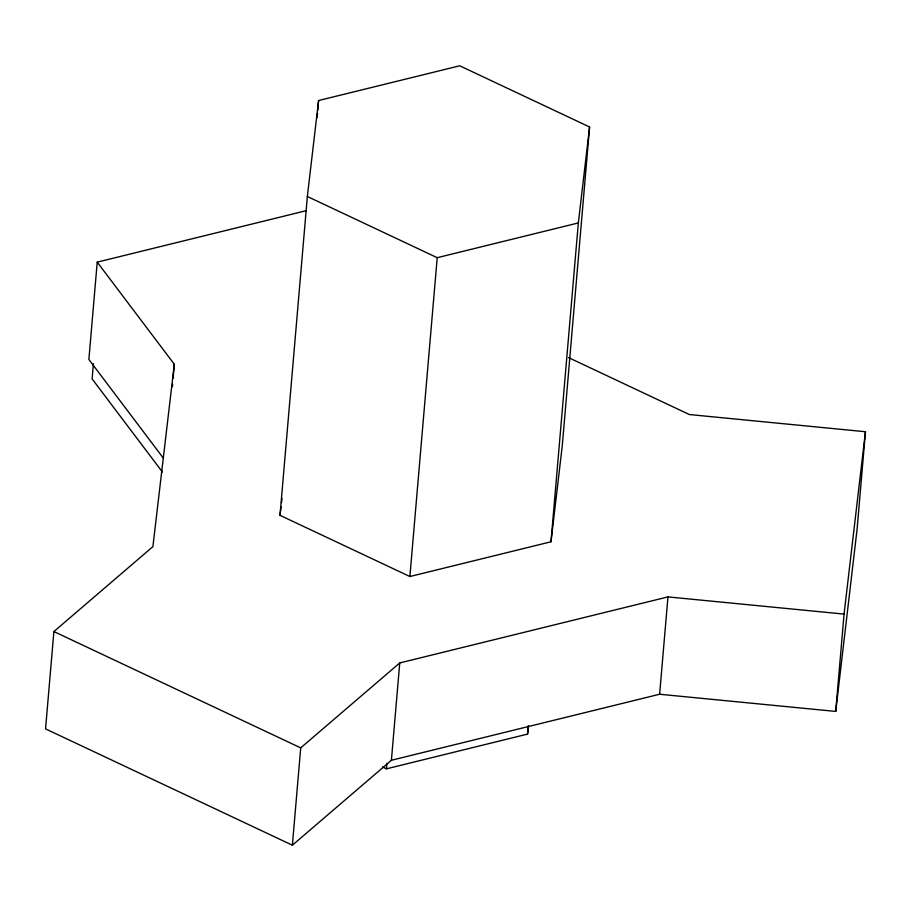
<?xml version="1.0" encoding="UTF-8"?>
<svg xmlns="http://www.w3.org/2000/svg" width="911" height="911" viewBox="0 0 911 911"><rect width="100%" height="100%" fill="white"/><g stroke="black" fill="none" stroke-linecap="round" stroke-linejoin="round"><path stroke-width="1.37" d="M306.301 210.669L97.226 262.14L174.308 364.263L152.911 546.623L53.897 631.551L45.55 728.88L292.374 845.203L391.4 760.275L659.621 694.239L835.717 711.423L857.103 529.063L865.45 431.734L689.354 414.539L568.51 357.59M97.226 262.14L88.879 359.469L163.388 458.187M93.412 363.717L92.113 378.896L162.397 472.023M172.373 386.833L172.612 384.009M173.09 378.372L174.308 364.263M280.007 515.33L307.349 196.491L318.599 100.54L459.725 65.797L589.588 126.993L562.258 445.832L550.996 541.783L409.882 576.526L280.007 515.33L281.009 506.858M317.142 117.542L317.506 113.294M317.745 110.459L318.599 100.54M292.374 845.203L300.721 747.874L399.747 662.946L667.968 596.899L844.064 614.094L865.45 431.734M528.551 725.634L527.56 734.095L386.435 768.838L386.902 763.316M391.4 760.275L399.747 662.946M409.882 576.526L437.212 257.688L307.349 196.491M527.56 734.095L528.266 725.816M550.996 541.783L578.337 222.944L589.588 126.993M659.621 694.239L667.968 596.899M835.717 711.423L844.064 614.094M281.499 502.633L282 498.397M437.212 257.688L578.337 222.944M382.574 767.028L386.435 768.838M53.897 631.551L300.721 747.874"/></g></svg>
